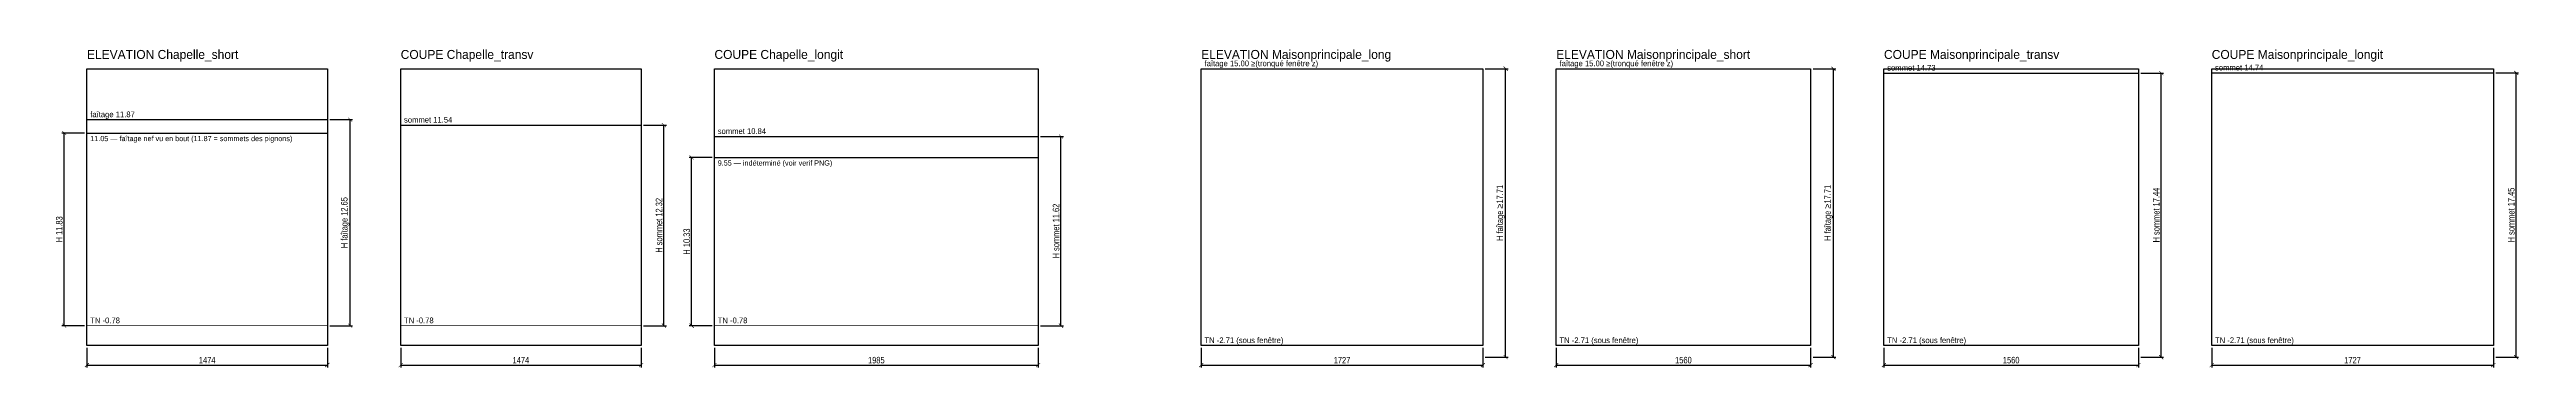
# Model space of a CAD drawing. Header units: metres. Extents: x -5 to 661, y -8 to 16.
# Drawn here: x 508.9 to 660.8, y -3.4 to 16.2 of the extents above; entities that cross this region are included whole.
import ezdxf

# ---------------------------------------------------------------- set-up
doc = ezdxf.new("R2010")
doc.units = ezdxf.units.M
for name, color, linetype in [('COUPE-Chapelle_longit', 5, 'Continuous'), ('COUPE-Chapelle_transv', 5, 'Continuous'), ('COUPE-Maisonprincipale_longit', 5, 'Continuous'), ('COUPE-Maisonprincipale_transv', 5, 'Continuous'), ('ELEV-Chapelle_short', 7, 'Continuous'), ('ELEV-Maisonprincipale_long', 7, 'Continuous'), ('ELEV-Maisonprincipale_short', 7, 'Continuous'), ('LIGNES-NIVEAU', 4, 'Continuous'), ('MESURES', 1, 'Continuous'), ('TITRES', 7, 'Continuous')]:
    doc.layers.add(name, color=color, linetype=linetype)
doc.styles.add('OpenSansCondensed-Light', font='OpenSansCondensed-Light.ttf')
doc.dimstyles.new('EZDXF', dxfattribs={"dimtxt": 0.25, "dimasz": 0.175, "dimexe": 0.375, "dimexo": 0.125, "dimgap": 0.1, "dimtad": 1, "dimlfac": 100, "dimzin": 12, "dimdsep": 46, "dimtxsty": 'OpenSansCondensed-Light', "dimblk": 'ARCHTICK', "dimcen": 2.5, "dimazin": 3, "dimtfac": 0.5, "dimtmove": 2, "dimatfit": 3})
picture_1 = doc.add_image_def('image14.png', size_in_pixel=(1031, 1190))
picture_2 = doc.add_image_def('image15.png', size_in_pixel=(1031, 1190))
picture_3 = doc.add_image_def('image16.png', size_in_pixel=(1389, 1190))
picture_4 = doc.add_image_def('image17.png', size_in_pixel=(1209, 1190))
picture_5 = doc.add_image_def('image18.png', size_in_pixel=(1091, 1190))
picture_6 = doc.add_image_def('image19.png', size_in_pixel=(1091, 1190))
picture_7 = doc.add_image_def('image20.png', size_in_pixel=(1209, 1190))

# ---------------------------------------------------------------- blocks, each defined once
blk = doc.blocks.new('_ARCHTICK')
at = {"color": 0, "linetype": 'BYBLOCK', "const_width": 0.15}
blk.add_lwpolyline([(-0.5, -0.5), (0.5, 0.5)], dxfattribs=at)

msp = doc.modelspace()

# ---------------------------------------------------------------- linework, layer by layer
at = {"layer": 'LIGNES-NIVEAU'}
for points in [[(579.55, 15), (596.82, 15)], [(601.32, 15), (616.92, 15)], [(621.42, 14.73), (637.02, 14.73)], [(641.52, 14.74), (658.79, 14.74)], [(511.22, 11.87), (525.96, 11.87)], [(511.22, 11.05), (525.96, 11.05)], [(530.46, 11.54), (545.2, 11.54)], [(549.7, 10.84), (569.55, 10.84)], [(549.7, 9.55), (569.55, 9.55)]]:
    msp.add_lwpolyline(points, dxfattribs=at)
at = {"layer": 'LIGNES-NIVEAU', "const_width": 0.06}
for points in [[(511.22, -0.78), (525.96, -0.78)], [(530.46, -0.78), (545.2, -0.78)], [(549.7, -0.78), (569.55, -0.78)], [(579.55, -2), (596.82, -2)], [(601.32, -2), (616.92, -2)], [(621.42, -2), (637.02, -2)], [(641.52, -2), (658.79, -2)]]:
    msp.add_lwpolyline(points, dxfattribs=at)

# ---------------------------------------------------------------- texts
at = {"layer": 'LIGNES-NIVEAU'}
for s, height, p in [('faîtage 15.00 ≥(tronqué fenêtre z)', 0.35, (579.75, 15.15)), ('faîtage 15.00 ≥(tronqué fenêtre z)', 0.35, (601.52, 15.15)), ('sommet 14.73', 0.35, (621.62, 14.88)), ('sommet 14.74', 0.35, (641.72, 14.89)), ('faîtage 11.87', 0.35, (511.42, 12.02)), ('11.05 — faîtage nef vu en bout (11.87 = sommets des pignons)', 0.32, (511.42, 10.55)), ('sommet 11.54', 0.35, (530.66, 11.69)), ('sommet 10.84', 0.35, (549.9, 10.99)), ('9.55 — indéterminé (voir verif PNG)', 0.32, (549.9, 9.05)), ('TN -0.78', 0.35, (511.42, -0.63)), ('TN -0.78', 0.35, (530.66, -0.63)), ('TN -0.78', 0.35, (549.9, -0.63)), ('TN -2.71 (sous fenêtre)', 0.35, (579.75, -1.85)), ('TN -2.71 (sous fenêtre)', 0.35, (601.52, -1.85)), ('TN -2.71 (sous fenêtre)', 0.35, (621.62, -1.85)), ('TN -2.71 (sous fenêtre)', 0.35, (641.72, -1.85))]:
    msp.add_text(s, height=height, dxfattribs=at).set_placement(p)
at = {"layer": 'TITRES'}
for s, p in [('ELEVATION Chapelle_short', (511.22, 15.6)), ('COUPE Chapelle_transv', (530.46, 15.6)), ('COUPE Chapelle_longit', (549.7, 15.6)), ('ELEVATION Maisonprincipale_long', (579.55, 15.6)), ('ELEVATION Maisonprincipale_short', (601.32, 15.6)), ('COUPE Maisonprincipale_transv', (621.42, 15.6)), ('COUPE Maisonprincipale_longit', (641.52, 15.6))]:
    msp.add_text(s, height=0.55, dxfattribs=at).set_placement(p)

# ---------------------------------------------------------------- dimensions: what is measured, and where the dimension line sits
at = {"layer": 'MESURES'}
for base, p1, p2, text in [((598.22, -2.71), (596.82, -2.71), (596.82, 15), 'H faîtage ≥17.71'), ((618.32, -2.71), (616.92, -2.71), (616.92, 15), 'H faîtage ≥17.71'), ((638.42, -2.71), (637.02, -2.71), (637.02, 14.73), 'H sommet 17.44'), ((660.19, -2.71), (658.79, -2.71), (658.79, 14.74), 'H sommet 17.45'), ((509.82, -0.78), (511.22, -0.78), (511.22, 11.05), 'H 11.83'), ((527.36, -0.78), (525.96, -0.78), (525.96, 11.87), 'H faîtage 12.65'), ((546.6, -0.78), (545.2, -0.78), (545.2, 11.54), 'H sommet 12.32'), ((570.95, -0.78), (569.55, -0.78), (569.55, 10.84), 'H sommet 11.62'), ((548.3, -0.78), (549.7, -0.78), (549.7, 9.55), 'H 10.33')]:
    msp.add_linear_dim(base=base, p1=p1, p2=p2, angle=90, text=text, dimstyle='EZDXF', override={"dimtxt": 0.4, "dimasz": 0.25, "dimexe": 0.15, "dimexo": 0.15, "dimdec": 2}, dxfattribs=at).render()
for base, p1, p2 in [((511.22, -3.2), (511.22, -2), (525.96, -2)), ((530.46, -3.2), (530.46, -2), (545.2, -2)), ((549.7, -3.2), (549.7, -2), (569.55, -2)), ((579.55, -3.2), (579.55, -2), (596.82, -2)), ((601.32, -3.2), (601.32, -2), (616.92, -2)), ((621.42, -3.2), (621.42, -2), (637.02, -2)), ((641.52, -3.2), (641.52, -2), (658.79, -2))]:
    msp.add_linear_dim(base=base, p1=p1, p2=p2, dimstyle='EZDXF', override={"dimtxt": 0.4, "dimasz": 0.25, "dimexe": 0.15, "dimexo": 0.15, "dimdec": 2}, dxfattribs=at).render()

# ---------------------------------------------------------------- pictures from other files: only their frames are drawn
at = {"layer": 'COUPE-Chapelle_longit'}
image = msp.add_image(picture_3, insert=(549.7, -2), size_in_units=(19.85, 17), dxfattribs=at)
at = {"layer": 'COUPE-Chapelle_transv'}
image = msp.add_image(picture_2, insert=(530.46, -2), size_in_units=(14.74, 17), dxfattribs=at)
at = {"layer": 'COUPE-Maisonprincipale_longit'}
image = msp.add_image(picture_7, insert=(641.52, -2), size_in_units=(17.27, 17), dxfattribs=at)
at = {"layer": 'COUPE-Maisonprincipale_transv'}
image = msp.add_image(picture_6, insert=(621.42, -2), size_in_units=(15.6, 17), dxfattribs=at)
at = {"layer": 'ELEV-Chapelle_short'}
image = msp.add_image(picture_1, insert=(511.22, -2), size_in_units=(14.74, 17), dxfattribs=at)
at = {"layer": 'ELEV-Maisonprincipale_long'}
image = msp.add_image(picture_4, insert=(579.55, -2), size_in_units=(17.27, 17), dxfattribs=at)
at = {"layer": 'ELEV-Maisonprincipale_short'}
image = msp.add_image(picture_5, insert=(601.32, -2), size_in_units=(15.6, 17), dxfattribs=at)

doc.saveas('drawing.dxf')
